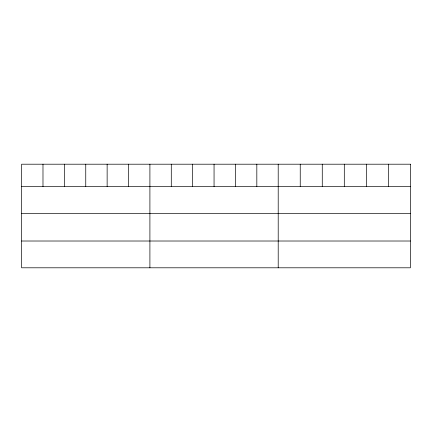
<?xml version="1.0" encoding="UTF-8"?>
<svg xmlns="http://www.w3.org/2000/svg" width="432" height="432" viewBox="0 0 432 432"><rect width="100%" height="100%" fill="white"/><g stroke="black" fill="none" stroke-linecap="round" stroke-linejoin="round"><path stroke-width="0.65" d="M21.6 186.624L410.4 186.624M21.6 213.408L410.4 213.408M21.6 241.013L410.4 241.013M388.368 164.203L388.368 186.624M366.336 164.203L366.336 186.624M344.304 164.203L344.304 186.624M322.272 164.203L322.272 186.624M300.24 164.203L300.24 186.624M278.208 164.203L278.208 267.797M256.824 164.203L256.824 186.624M235.44 164.203L235.44 186.624M214.056 164.203L214.056 186.624M192.672 164.203L192.672 186.624M171.288 164.203L171.288 186.624M149.904 164.203L149.904 267.797M128.52 164.203L128.52 186.624M107.136 164.203L107.136 186.624M85.752 164.203L85.752 186.624M64.368 164.203L64.368 186.624M42.984 164.203L42.984 186.624M410.4 164.203L21.6 164.203L21.6 267.797L410.4 267.797L410.4 164.203"/></g></svg>
